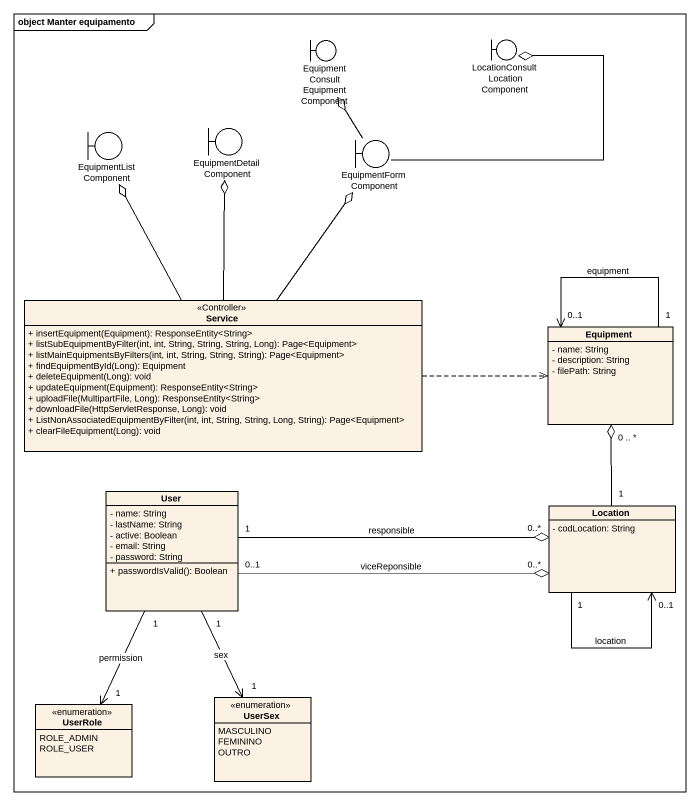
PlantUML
@startuml
mainframe object Manter equipamento
allowmixing
hide circle
hide empty members
skinparam classAttributeIconSize 0
boundary "EquipmentConsultEquipmentComponent" as EquipmentConsultEquipmentCom
boundary "LocationConsultLocationComponent" as LocationConsultLocationCompo
boundary EquipmentListComponent
boundary EquipmentDetailComponent
boundary EquipmentFormComponent
class Service <<Controller>> {
  + insertEquipment(Equipment): ResponseEntity<String>
  + listSubEquipmentByFilter(int, int, String, String, String, Long): Page<Equipment>
  + listMainEquipmentsByFilters(int, int, String, String, String): Page<Equipment>
  + findEquipmentById(Long): Equipment
  + deleteEquipment(Long): void
  + updateEquipment(Equipment): ResponseEntity<String>
  + uploadFile(MultipartFile, Long): ResponseEntity<String>
  + downloadFile(HttpServletResponse, Long): void
  + ListNonAssociatedEquipmentByFilter(int, int, String, String, Long, String): Page<Equipment>
  + clearFileEquipment(Long): void
}
class Equipment {
  - name: String
  - description: String
  - filePath: String
}
class User {
  - name: String
  - lastName: String
  - active: Boolean
  - email: String
  - password: String
  + passwordIsValid(): Boolean
}
class Location {
  - codLocation: String
}
enum UserRole {
  ROLE_ADMIN
  ROLE_USER
}
enum UserSex {
  MASCULINO
  FEMININO
  OUTRO
}
EquipmentFormComponent -up-o EquipmentConsultEquipmentCom
EquipmentFormComponent -up-o LocationConsultLocationCompo
Service -up-o EquipmentListComponent
Service -up-o EquipmentDetailComponent
Service -up-o EquipmentFormComponent
Service .right.> Equipment
Equipment "1" --> "0..1" Equipment : equipment
User "1" -right-o "0..*" Location : responsible
User "0..1" -right-o "0..*" Location : viceReponsible
User "1" --> "1" UserRole : permission
User "1" --> "1" UserSex : sex
Location "1" -up-o "0 .. *" Equipment
Location "1" --> "0..1" Location : location
@enduml
